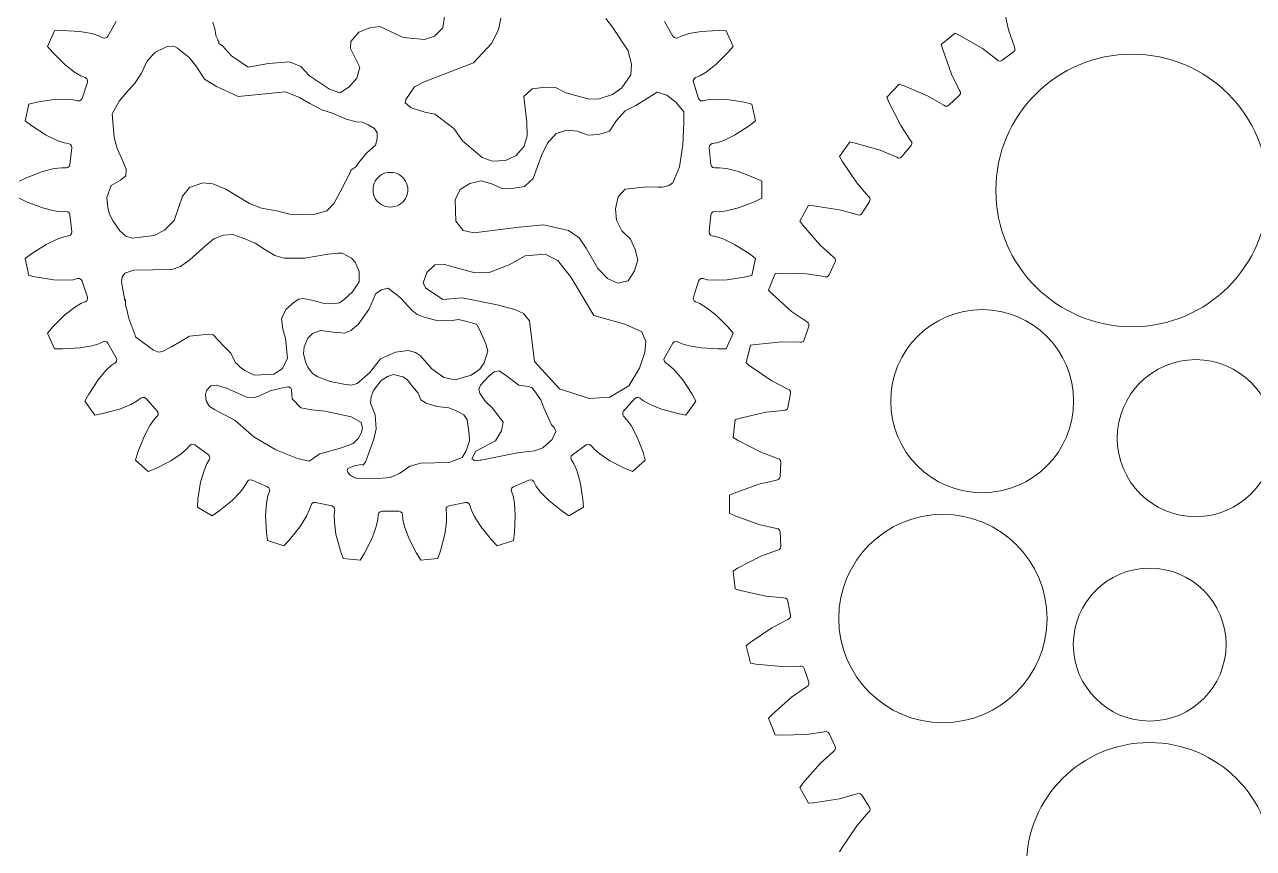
# Model space of a CAD drawing. Header units: millimetres. Extents: x -584 to 91, y -356 to 139.
# Drawn here: x -166.2 to -60.4, y -8.6 to 62.3 of the extents above; entities that cross this region are included whole.
import ezdxf

# ---------------------------------------------------------------- set-up
doc = ezdxf.new("R2010")
doc.units = ezdxf.units.MM
doc.layers.get('0').update_dxf_attribs({"linetype": 'CONTINUOUS'})

msp = doc.modelspace()

# ---------------------------------------------------------------- linework, layer by layer
at = {"color": 1, "lineweight": 0}
for p, q in [((-130.19, 62.01), (-129.89, 63.93)), ((-149.79, 61.82), (-149.98, 62.51)), ((-125.18, 62.85), (-125.37, 61.85)), ((-115.55, 62.07), (-116.14, 62.8)), ((-149.74, 61.36), (-149.79, 61.82)), ((-138.09, 60.83), (-137.4, 61.64)), ((-137.4, 61.64), (-136.46, 62)), ((-136.46, 62), (-135.59, 62.13)), ((-135.59, 62.13), (-133.58, 61.19)), ((-130.89, 61.28), (-130.19, 62.01)), ((-125.37, 61.85), (-125.99, 60.67)), ((-114.22, 60.04), (-115.55, 62.07)), ((-153.92, 60.4), (-154.92, 59.9)), ((-153.35, 60.43), (-153.92, 60.4)), ((-153.04, 60.26), (-153.35, 60.43)), ((-149.56, 61), (-149.74, 61.36)), ((-149.55, 60.91), (-149.56, 61)), ((-149.46, 60.81), (-149.55, 60.91)), ((-149.48, 60.67), (-149.46, 60.81)), ((-149.16, 60.45), (-149.48, 60.67)), ((-149.16, 60.45), (-148.37, 59.59)), ((-138.13, 60.22), (-138.09, 60.83)), ((-133.58, 61.19), (-131.75, 61)), ((-131.75, 61), (-130.89, 61.28)), ((-125.99, 60.67), (-127.54, 58.99)), ((-154.92, 59.9), (-155.65, 59.18)), ((-152.03, 59.45), (-153.04, 60.26)), ((-151.37, 58.62), (-152.03, 59.45)), ((-148.37, 59.59), (-146.93, 58.62)), ((-137.33, 58.61), (-138.13, 60.22)), ((-113.92, 58.85), (-114.22, 60.04)), ((-155.65, 59.18), (-156.14, 58.12)), ((-150.69, 57.58), (-151.37, 58.62)), ((-146.93, 58.62), (-145.2, 58.95)), ((-145.2, 58.95), (-143.39, 59.07)), ((-143.39, 59.07), (-142.42, 58.67)), ((-142.42, 58.67), (-141.65, 57.89)), ((-137.58, 57.69), (-137.33, 58.61)), ((-127.54, 58.99), (-131.77, 57.37)), ((-113.98, 57.95), (-113.92, 58.85)), ((-156.68, 57.28), (-157.43, 56.44)), ((-156.14, 58.12), (-156.68, 57.28)), ((-149.66, 56.96), (-150.69, 57.58)), ((-141.65, 57.89), (-139.93, 56.72)), ((-138.27, 56.9), (-137.58, 57.69)), ((-131.77, 57.37), (-132.62, 56.94)), ((-114.77, 56.85), (-113.98, 57.95)), ((-157.43, 56.44), (-158.06, 55.69)), ((-147.81, 56.11), (-149.66, 56.96)), ((-143.74, 56.49), (-147.81, 56.11)), ((-142.52, 56.02), (-143.74, 56.49)), ((-139.93, 56.72), (-139.04, 56.4)), ((-139.04, 56.4), (-138.27, 56.9)), ((-132.62, 56.94), (-133.37, 55.85)), ((-123.2, 56.11), (-122.49, 56.75)), ((-122.93, 53.89), (-123.2, 56.11)), ((-122.49, 56.75), (-121.34, 56.89)), ((-121.34, 56.89), (-120.47, 56.87)), ((-120.47, 56.87), (-119.59, 56.4)), ((-119.59, 56.4), (-117.56, 55.86)), ((-116.7, 55.91), (-115.55, 56.28)), ((-115.55, 56.28), (-114.77, 56.85)), ((-111.71, 56.46), (-113.55, 55.32)), ((-110.87, 56.2), (-111.71, 56.46)), ((-110.1, 55.61), (-110.87, 56.2)), ((-158.06, 55.69), (-158.66, 54.6)), ((-141.64, 55.49), (-142.52, 56.02)), ((-140.59, 54.96), (-141.64, 55.49)), ((-133.37, 55.85), (-133.43, 55.55)), ((-133.43, 55.55), (-132.91, 55.13)), ((-132.91, 55.13), (-131.74, 54.76)), ((-117.56, 55.86), (-116.7, 55.91)), ((-113.55, 55.32), (-114.46, 54.86)), ((-109.41, 54.78), (-110.1, 55.61)), ((-158.66, 54.6), (-158.49, 52.58)), ((-139.68, 54.65), (-140.59, 54.96)), ((-138.51, 54.14), (-139.68, 54.65)), ((-137.61, 53.92), (-138.51, 54.14)), ((-131.74, 54.76), (-130.87, 54.59)), ((-130.87, 54.59), (-129.24, 53.35)), ((-115.22, 54.02), (-115.82, 53.12)), ((-114.46, 54.86), (-115.22, 54.02)), ((-109.41, 53.83), (-109.41, 54.78)), ((-137.1, 53.9), (-137.61, 53.92)), ((-136.62, 53.66), (-137.1, 53.9)), ((-136.06, 53.34), (-136.62, 53.66)), ((-135.83, 52.96), (-136.06, 53.34)), ((-135.82, 52.44), (-135.83, 52.96)), ((-129.24, 53.35), (-128.49, 52.29)), ((-122.9, 52.71), (-122.93, 53.89)), ((-119.49, 53.21), (-120.4, 52.91)), ((-118.57, 53.11), (-119.49, 53.21)), ((-117.65, 52.77), (-118.57, 53.11)), ((-115.82, 53.12), (-116.73, 52.83)), ((-109.49, 51.94), (-109.41, 53.83)), ((-158.49, 52.58), (-158.24, 51.63)), ((-136.72, 51.26), (-135.98, 51.91)), ((-135.98, 51.91), (-135.82, 52.44)), ((-128.49, 52.29), (-126.8, 50.85)), ((-123.17, 51.81), (-122.9, 52.71)), ((-121.15, 52.08), (-121.67, 51.03)), ((-120.4, 52.91), (-121.15, 52.08)), ((-116.73, 52.83), (-117.65, 52.77)), ((-109.79, 50.04), (-109.49, 51.94)), ((-158.24, 51.63), (-157.82, 50.74)), ((-137.33, 50.54), (-136.72, 51.26)), ((-126.8, 50.85), (-125.93, 50.53)), ((-124.78, 50.6), (-123.86, 51.03)), ((-123.86, 51.03), (-123.17, 51.81)), ((-121.67, 51.03), (-122.39, 49.03)), ((-157.82, 50.74), (-157.45, 49.84)), ((-157.45, 49.84), (-157.49, 49.28)), ((-138.11, 49.77), (-137.66, 50.05)), ((-138.11, 49.68), (-138.11, 49.77)), ((-137.66, 50.05), (-137.33, 50.54)), ((-125.93, 50.53), (-124.78, 50.6)), ((-110.36, 48.67), (-109.79, 50.04)), ((-157.93, 48.91), (-158.74, 48.44)), ((-157.49, 49.28), (-157.93, 48.91)), ((-139.02, 47.88), (-138.11, 49.68)), ((-135.99, 48.82), (-136.08, 48.65)), ((-135.88, 48.99), (-135.99, 48.82)), ((-135.75, 49.14), (-135.88, 48.99)), ((-135.6, 49.26), (-135.75, 49.14)), ((-135.44, 49.37), (-135.6, 49.26)), ((-135.26, 49.46), (-135.44, 49.37)), ((-135.08, 49.52), (-135.26, 49.46)), ((-134.89, 49.56), (-135.08, 49.52)), ((-134.69, 49.57), (-134.89, 49.56)), ((-134.49, 49.56), (-134.69, 49.57)), ((-134.3, 49.52), (-134.49, 49.56)), ((-134.12, 49.46), (-134.3, 49.52)), ((-133.94, 49.37), (-134.12, 49.46)), ((-133.78, 49.26), (-133.94, 49.37)), ((-133.63, 49.14), (-133.78, 49.26)), ((-133.5, 48.99), (-133.63, 49.14)), ((-133.39, 48.82), (-133.5, 48.99)), ((-133.3, 48.65), (-133.39, 48.82)), ((-126.87, 48.83), (-127.85, 48.61)), ((-125.95, 48.57), (-126.87, 48.83)), ((-122.39, 49.03), (-123.14, 48.36)), ((-158.74, 48.44), (-159.11, 47.4)), ((-152.59, 47.51), (-152.01, 48.26)), ((-152.01, 48.26), (-150.85, 48.66)), ((-150.85, 48.66), (-150, 48.58)), ((-150, 48.58), (-148.88, 48.12)), ((-148.88, 48.12), (-146.83, 46.9)), ((-139.53, 46.92), (-139.02, 47.88)), ((-136.18, 48.27), (-136.19, 48.07)), ((-136.19, 48.07), (-136.18, 47.88)), ((-136.14, 48.46), (-136.18, 48.27)), ((-136.18, 47.88), (-136.14, 47.69)), ((-136.08, 48.65), (-136.14, 48.46)), ((-136.14, 47.69), (-136.08, 47.5)), ((-133.24, 48.46), (-133.3, 48.65)), ((-133.3, 47.5), (-133.24, 47.69)), ((-133.2, 48.27), (-133.24, 48.46)), ((-133.24, 47.69), (-133.2, 47.88)), ((-133.19, 48.07), (-133.2, 48.27)), ((-133.2, 47.88), (-133.19, 48.07)), ((-128.67, 48.09), (-129.1, 47.21)), ((-127.85, 48.61), (-128.67, 48.09)), ((-125.03, 48.16), (-125.95, 48.57)), ((-124.04, 48.22), (-125.03, 48.16)), ((-123.14, 48.36), (-124.04, 48.22)), ((-115.08, 47.46), (-114.48, 48.11)), ((-114.48, 48.11), (-112.59, 48.31)), ((-112.59, 48.31), (-111.61, 48.29)), ((-111.61, 48.29), (-111.56, 48.3)), ((-111.56, 48.3), (-111.49, 48.3)), ((-111.49, 48.3), (-111.45, 48.29)), ((-111.45, 48.29), (-111.27, 48.29)), ((-111.27, 48.29), (-111.12, 48.31)), ((-111.12, 48.31), (-110.8, 48.42)), ((-110.8, 48.42), (-110.71, 48.44)), ((-110.71, 48.44), (-110.63, 48.5)), ((-110.63, 48.5), (-110.49, 48.58)), ((-110.49, 48.58), (-110.41, 48.65)), ((-110.41, 48.65), (-110.36, 48.67)), ((-159.11, 47.4), (-159.04, 46.51)), ((-153.32, 45.43), (-152.59, 47.51)), ((-146.83, 46.9), (-145.8, 46.48)), ((-140.17, 46.25), (-139.53, 46.92)), ((-136.08, 47.5), (-135.99, 47.32)), ((-135.99, 47.32), (-135.88, 47.16)), ((-135.88, 47.16), (-135.75, 47.01)), ((-135.75, 47.01), (-135.6, 46.88)), ((-135.6, 46.88), (-135.44, 46.78)), ((-135.44, 46.78), (-135.26, 46.69)), ((-135.26, 46.69), (-135.08, 46.63)), ((-135.08, 46.63), (-134.89, 46.59)), ((-134.89, 46.59), (-134.69, 46.57)), ((-134.69, 46.57), (-134.49, 46.59)), ((-134.49, 46.59), (-134.3, 46.63)), ((-134.3, 46.63), (-134.12, 46.69)), ((-134.12, 46.69), (-133.94, 46.78)), ((-133.94, 46.78), (-133.78, 46.88)), ((-133.78, 46.88), (-133.63, 47.01)), ((-133.63, 47.01), (-133.5, 47.16)), ((-133.5, 47.16), (-133.39, 47.32)), ((-133.39, 47.32), (-133.3, 47.5)), ((-129.1, 47.21), (-129.05, 45.36)), ((-115.3, 46.44), (-115.08, 47.46)), ((-159.04, 46.51), (-158.9, 45.96)), ((-158.9, 45.96), (-158.56, 45.38)), ((-145.8, 46.48), (-144.49, 46.25)), ((-144.49, 46.25), (-143.34, 45.97)), ((-143.34, 45.97), (-142.17, 45.9)), ((-142.17, 45.9), (-141.29, 45.94)), ((-141.29, 45.94), (-140.17, 46.25)), ((-115.22, 45.44), (-115.3, 46.44)), ((-158.56, 45.38), (-157.99, 44.53)), ((-157.99, 44.53), (-157.49, 44.09)), ((-155.03, 44.13), (-154.14, 44.59)), ((-154.14, 44.59), (-153.32, 45.43)), ((-129.05, 45.36), (-128.42, 44.55)), ((-128.42, 44.55), (-127.51, 44.37)), ((-127.51, 44.37), (-123.59, 44.84)), ((-123.59, 44.84), (-121.48, 45.05)), ((-121.48, 45.05), (-119.36, 44.57)), ((-119.36, 44.57), (-118.44, 43.93)), ((-114.76, 44.54), (-115.22, 45.44)), ((-114, 43.82), (-114.76, 44.54)), ((-157.49, 44.09), (-156.93, 43.91)), ((-156.93, 43.91), (-155.03, 44.13)), ((-150.55, 43.3), (-149.89, 43.86)), ((-149.89, 43.86), (-149.09, 44.16)), ((-149.09, 44.16), (-148.26, 44.23)), ((-148.26, 44.23), (-147.22, 43.86)), ((-147.22, 43.86), (-146.34, 43.48)), ((-146.34, 43.48), (-145.51, 42.94)), ((-118.44, 43.93), (-117.83, 43.05)), ((-113.62, 42.93), (-114, 43.82)), ((-151.98, 42.04), (-150.55, 43.3)), ((-145.51, 42.94), (-144.66, 42.4)), ((-144.66, 42.4), (-143.83, 42.19)), ((-142.06, 42.18), (-140.05, 42.54)), ((-140.05, 42.54), (-139.26, 42.61)), ((-139.26, 42.61), (-138.85, 42.6)), ((-138.85, 42.6), (-138.43, 42.39)), ((-138.43, 42.39), (-138.05, 42.19)), ((-124.45, 41.61), (-123.09, 42.38)), ((-123.09, 42.38), (-121.36, 42.54)), ((-121.36, 42.54), (-120.26, 41.98)), ((-117.83, 43.05), (-116.83, 41.28)), ((-113.38, 42.03), (-113.62, 42.93)), ((-153.52, 41.2), (-152.76, 41.46)), ((-152.76, 41.46), (-151.98, 42.04)), ((-143.83, 42.19), (-142.06, 42.18)), ((-138.05, 42.19), (-137.72, 41.85)), ((-137.72, 41.85), (-137.38, 41.04)), ((-131.54, 40.94), (-130.86, 41.62)), ((-130.86, 41.62), (-130.03, 41.65)), ((-130.03, 41.65), (-127.43, 40.93)), ((-126.18, 40.96), (-124.45, 41.61)), ((-120.26, 41.98), (-119.12, 40.53)), ((-113.68, 41.09), (-113.38, 42.03)), ((-157.85, 40.15), (-157.79, 40.54)), ((-157.79, 40.54), (-157.57, 40.9)), ((-157.57, 40.9), (-156.78, 41.16)), ((-156.78, 41.16), (-153.52, 41.2)), ((-137.38, 41.04), (-137.39, 40.15)), ((-131.87, 40.05), (-131.54, 40.94)), ((-127.43, 40.93), (-126.18, 40.96)), ((-119.12, 40.53), (-117.18, 37.24)), ((-116.83, 41.28), (-116, 40.42)), ((-116, 40.42), (-115.09, 40.02)), ((-115.09, 40.02), (-114.2, 40.23)), ((-114.2, 40.23), (-113.68, 41.09)), ((-157.56, 38.53), (-157.85, 40.15)), ((-137.95, 39.28), (-138.68, 38.62)), ((-137.39, 40.15), (-137.95, 39.28)), ((-135.96, 39.15), (-135.45, 39.46)), ((-135.45, 39.46), (-134.89, 39.59)), ((-134.89, 39.59), (-133.81, 38.76)), ((-131.66, 39.62), (-131.87, 40.05)), ((-130.19, 38.61), (-131.66, 39.62)), ((-157.51, 38.62), (-157.56, 38.53)), ((-157.52, 38.12), (-157.51, 38.62)), ((-157.39, 37.75), (-157.52, 38.12)), ((-142.97, 38.4), (-143.69, 37.77)), ((-142.58, 38.64), (-142.97, 38.4)), ((-142.15, 38.72), (-142.58, 38.64)), ((-141.33, 38.55), (-142.15, 38.72)), ((-140.51, 38.31), (-141.33, 38.55)), ((-139.63, 38.26), (-140.51, 38.31)), ((-139.07, 38.35), (-139.63, 38.26)), ((-138.68, 38.62), (-139.07, 38.35)), ((-136.54, 37.75), (-135.96, 39.15)), ((-133.81, 38.76), (-132.81, 37.69)), ((-128.52, 38.76), (-130.19, 38.61)), ((-125.5, 38.17), (-128.52, 38.76)), ((-123.97, 37.75), (-125.5, 38.17)), ((-157.22, 36.98), (-157.39, 37.75)), ((-143.69, 37.77), (-144.08, 36.95)), ((-137.46, 36.48), (-136.54, 37.75)), ((-132.81, 37.69), (-132.39, 37.34)), ((-132.39, 37.34), (-131.77, 37.11)), ((-131.77, 37.11), (-130.61, 36.78)), ((-123.24, 37.43), (-123.97, 37.75)), ((-122.7, 36.79), (-123.24, 37.43)), ((-117.18, 37.24), (-114.5, 36.5)), ((-156.62, 35.37), (-157.22, 36.98)), ((-144.08, 36.95), (-143.97, 36.06)), ((-143.97, 36.06), (-143.74, 35.27)), ((-138.1, 35.97), (-137.46, 36.48)), ((-130.61, 36.78), (-129.37, 36.82)), ((-129.37, 36.82), (-128.82, 36.89)), ((-128.82, 36.89), (-128.12, 36.74)), ((-128.12, 36.74), (-127.27, 36.5)), ((-127.27, 36.5), (-127.06, 36.1)), ((-127.06, 36.1), (-126.46, 34.82)), ((-122.28, 33.3), (-122.7, 36.79)), ((-114.5, 36.5), (-113.04, 35.85)), ((-155.09, 34.25), (-156.62, 35.37)), ((-152.01, 35.48), (-153.55, 34.54)), ((-150.32, 35.65), (-152.01, 35.48)), ((-149.95, 35.58), (-150.32, 35.65)), ((-149.04, 34.61), (-149.95, 35.58)), ((-143.74, 35.27), (-143.56, 33.58)), ((-142.13, 34.56), (-141.81, 35.29)), ((-141.81, 35.29), (-141.39, 35.69)), ((-141.39, 35.69), (-140.71, 35.97)), ((-140.71, 35.97), (-139.59, 35.81)), ((-139.59, 35.81), (-138.61, 35.74)), ((-138.61, 35.74), (-138.1, 35.97)), ((-113.04, 35.85), (-112.68, 35.01)), ((-112.68, 35.01), (-112.79, 34.06)), ((-154.68, 34.09), (-155.09, 34.25)), ((-154.31, 34.14), (-154.68, 34.09)), ((-153.55, 34.54), (-154.31, 34.14)), ((-148.44, 34.01), (-149.04, 34.61)), ((-148.05, 33.24), (-148.44, 34.01)), ((-142.18, 33.97), (-142.13, 34.56)), ((-142.01, 33.27), (-142.18, 33.97)), ((-134.25, 34.08), (-135.54, 33.51)), ((-133.15, 34.24), (-134.25, 34.08)), ((-132.53, 34.06), (-133.15, 34.24)), ((-132.11, 33.78), (-132.53, 34.06)), ((-126.3, 34.17), (-126.62, 33.17)), ((-126.46, 34.82), (-126.3, 34.17)), ((-112.79, 34.06), (-113.23, 32.72)), ((-147.66, 32.83), (-148.05, 33.24)), ((-147.24, 32.52), (-147.66, 32.83)), ((-143.56, 33.58), (-144, 32.69)), ((-142.01, 33.27), (-141.79, 32.81)), ((-135.54, 33.51), (-136.49, 32.3)), ((-131.11, 32.66), (-132.11, 33.78)), ((-126.62, 33.17), (-126.99, 32.64)), ((-120.14, 30.93), (-122.28, 33.3)), ((-146.42, 32.12), (-147.24, 32.52)), ((-144.74, 32.2), (-146.42, 32.12)), ((-144, 32.69), (-144.74, 32.2)), ((-141.39, 32.25), (-141.79, 32.81)), ((-140.94, 31.98), (-141.39, 32.25)), ((-139.88, 31.57), (-140.94, 31.98)), ((-136.49, 32.3), (-137.55, 31.4)), ((-135.49, 31.66), (-134.94, 32)), ((-134.94, 32), (-134.43, 32.17)), ((-134.43, 32.17), (-133.62, 31.98)), ((-133.62, 31.98), (-133.21, 31.71)), ((-130.1, 31.9), (-131.11, 32.66)), ((-129.1, 31.72), (-130.1, 31.9)), ((-127.73, 32.11), (-129.1, 31.72)), ((-126.99, 32.64), (-127.73, 32.11)), ((-126.23, 32), (-126.94, 31.26)), ((-125.74, 32.39), (-126.23, 32)), ((-125.32, 32.48), (-125.74, 32.39)), ((-124.77, 32.11), (-125.32, 32.48)), ((-123.63, 31.26), (-124.77, 32.11)), ((-113.23, 32.72), (-114.15, 31.18)), ((-150.53, 30.79), (-150.62, 30.45)), ((-150.17, 31.19), (-150.53, 30.79)), ((-149.71, 31.24), (-150.17, 31.19)), ((-148.8, 30.98), (-149.71, 31.24)), ((-147, 30.19), (-148.8, 30.98)), ((-145.05, 30.75), (-146.03, 30.29)), ((-143.99, 31.02), (-145.05, 30.75)), ((-143.5, 31.11), (-143.99, 31.02)), ((-143.46, 31.11), (-143.5, 31.11)), ((-143.41, 31.08), (-143.46, 31.11)), ((-143.41, 31.08), (-143.37, 31.05)), ((-143.37, 31.05), (-143.31, 31.01)), ((-143.31, 31.01), (-143.28, 30.98)), ((-143.28, 30.98), (-143.24, 30.93)), ((-143.24, 30.93), (-143.21, 30.89)), ((-143.14, 30.07), (-143.21, 30.89)), ((-138.69, 31.34), (-139.88, 31.57)), ((-138.03, 31.25), (-138.69, 31.34)), ((-137.55, 31.4), (-138.03, 31.25)), ((-136.36, 30.28), (-136.14, 30.8)), ((-136.14, 30.8), (-135.49, 31.66)), ((-133.21, 31.71), (-132.89, 31.27)), ((-132.89, 31.27), (-132.29, 30.55)), ((-126.94, 31.26), (-127.07, 30.89)), ((-127.07, 30.89), (-126.99, 30.55)), ((-122.82, 31.13), (-123.63, 31.26)), ((-122.51, 31.04), (-122.82, 31.13)), ((-122.27, 30.77), (-122.51, 31.04)), ((-121.73, 29.98), (-122.27, 30.77)), ((-117.56, 30.1), (-120.14, 30.93)), ((-114.15, 31.18), (-115.79, 30.21)), ((-150.62, 30.45), (-150.55, 29.89)), ((-150.55, 29.89), (-150.28, 29.41)), ((-146.51, 30.15), (-147, 30.19)), ((-146.03, 30.29), (-146.51, 30.15)), ((-142.41, 29.3), (-143.14, 30.07)), ((-136.4, 29.71), (-136.36, 30.28)), ((-136.01, 28.69), (-136.4, 29.71)), ((-132.29, 30.55), (-132.06, 29.99)), ((-132.06, 29.99), (-131.62, 29.71)), ((-131.62, 29.71), (-130.69, 29.4)), ((-126.99, 30.55), (-126.53, 29.86)), ((-126.53, 29.86), (-125.91, 29.28)), ((-121.47, 29.29), (-121.73, 29.98)), ((-115.79, 30.21), (-117.56, 30.1)), ((-150.28, 29.41), (-149.84, 29.15)), ((-149.84, 29.15), (-148.06, 28.2)), ((-141.45, 29.12), (-142.41, 29.3)), ((-140.3, 29.02), (-141.45, 29.12)), ((-138.08, 28.53), (-140.3, 29.02)), ((-135.93, 27.5), (-136.01, 28.69)), ((-130.69, 29.4), (-129.65, 29.3)), ((-129.65, 29.3), (-128.82, 28.96)), ((-128.82, 28.96), (-128.38, 28.69)), ((-128.38, 28.69), (-128.08, 28.26)), ((-125.91, 29.28), (-124.99, 28.07)), ((-120.82, 27.83), (-121.47, 29.29)), ((-148.06, 28.2), (-146.46, 26.79)), ((-137.22, 28.05), (-138.08, 28.53)), ((-137.1, 27.51), (-137.22, 28.05)), ((-128.08, 28.26), (-127.91, 27.05)), ((-124.99, 28.07), (-125.13, 27.32)), ((-120.58, 27.61), (-120.82, 27.83)), ((-120.43, 27.27), (-120.58, 27.61)), ((-146.46, 26.79), (-144.56, 25.69)), ((-137.89, 26.24), (-137.46, 26.65)), ((-137.46, 26.65), (-137.21, 27.13)), ((-137.21, 27.13), (-137.1, 27.51)), ((-136.85, 24.61), (-136.11, 26.59)), ((-136.11, 26.59), (-135.93, 27.5)), ((-127.89, 26.47), (-128.08, 25.87)), ((-127.91, 27.05), (-127.89, 26.47)), ((-125.13, 27.32), (-125.64, 26.45)), ((-121.56, 25.87), (-120.75, 26.56)), ((-120.75, 26.56), (-120.43, 27.27)), ((-144.56, 25.69), (-142.69, 24.94)), ((-140.76, 25.34), (-138.91, 25.86)), ((-138.91, 25.86), (-137.89, 26.24)), ((-128.2, 25.53), (-128.52, 25.02)), ((-128.08, 25.87), (-128.2, 25.53)), ((-127.34, 25.56), (-127.67, 24.91)), ((-125.64, 26.45), (-127.34, 25.56)), ((-126.91, 24.79), (-123.75, 25.43)), ((-123.75, 25.43), (-122.27, 25.59)), ((-122.27, 25.59), (-121.56, 25.87)), ((-142.69, 24.94), (-141.7, 24.7)), ((-141.7, 24.7), (-140.76, 25.34)), ((-137.81, 24.32), (-137.21, 24.41)), ((-137.21, 24.41), (-137.07, 24.37)), ((-137.07, 24.37), (-136.85, 24.61)), ((-132.07, 24.53), (-133.02, 24.27)), ((-129.63, 24.6), (-132.07, 24.53)), ((-128.52, 25.02), (-129.63, 24.6)), ((-127.67, 24.91), (-127.41, 24.75)), ((-127.41, 24.75), (-126.95, 24.8)), ((-126.95, 24.8), (-126.91, 24.79)), ((-138.42, 23.9), (-138.4, 23.98)), ((-138.4, 23.82), (-138.42, 23.9)), ((-138.4, 23.98), (-138.37, 24.09)), ((-138.37, 23.75), (-138.4, 23.82)), ((-138.37, 24.09), (-137.81, 24.32)), ((-138.31, 23.67), (-138.37, 23.75)), ((-138.19, 23.54), (-138.31, 23.67)), ((-137.92, 23.35), (-138.19, 23.54)), ((-137.85, 23.33), (-137.92, 23.35)), ((-137.82, 23.32), (-137.85, 23.33)), ((-137.78, 23.28), (-137.82, 23.32)), ((-134.72, 23.31), (-135.74, 23.22)), ((-133.92, 23.65), (-134.72, 23.31)), ((-133.02, 24.27), (-133.92, 23.65)), ((-137.63, 23.24), (-137.78, 23.28)), ((-135.74, 23.22), (-137.63, 23.24))]:
    msp.add_line(p, q, dxfattribs=at)
at = {"color": 5, "lineweight": 0}
for p, q in [((-81.95, 64.04), (-81.46, 61.84)), ((-158.3, 62.54), (-159.02, 61.29)), ((-110.36, 61.29), (-111.08, 62.54)), ((-163.62, 61.76), (-164.22, 60.41)), ((-162.92, 61.78), (-163.62, 61.76)), ((-161.45, 61.7), (-162.92, 61.78)), ((-160.41, 61.51), (-161.45, 61.7)), ((-159.81, 61.33), (-160.41, 61.51)), ((-108.97, 61.51), (-109.57, 61.33)), ((-107.93, 61.7), (-108.97, 61.51)), ((-106.46, 61.78), (-107.93, 61.7)), ((-105.76, 61.76), (-106.46, 61.78)), ((-105.16, 60.41), (-105.76, 61.76)), ((-86.04, 61.56), (-87.24, 60.57)), ((-85.64, 61.35), (-86.04, 61.56)), ((-81.46, 61.84), (-80.95, 60.37)), ((-164.22, 60.41), (-163.76, 59.88)), ((-159.45, 61.16), (-159.81, 61.33)), ((-159.29, 61.12), (-159.45, 61.16)), ((-159.13, 61.17), (-159.29, 61.12)), ((-159.02, 61.29), (-159.13, 61.17)), ((-110.25, 61.17), (-110.36, 61.29)), ((-110.09, 61.12), (-110.25, 61.17)), ((-109.93, 61.16), (-110.09, 61.12)), ((-109.57, 61.33), (-109.93, 61.16)), ((-105.62, 59.88), (-105.16, 60.41)), ((-87.24, 60.57), (-87.12, 60.13)), ((-83.7, 60.22), (-85.64, 61.35)), ((-80.95, 60.37), (-80.9, 60.22)), ((-163.76, 59.88), (-162.72, 58.84)), ((-106.66, 58.84), (-105.62, 59.88)), ((-87.12, 60.13), (-86.36, 58.01)), ((-82.46, 59.28), (-83.7, 60.22)), ((-82.34, 59.18), (-82.46, 59.28)), ((-81.03, 59.94), (-82.02, 59.21)), ((-80.92, 60.06), (-81.03, 59.94)), ((-80.9, 60.22), (-80.92, 60.06)), ((-162.72, 58.84), (-161.89, 58.2)), ((-107.49, 58.2), (-106.66, 58.84)), ((-82.18, 59.15), (-82.34, 59.18)), ((-82.02, 59.21), (-82.18, 59.15)), ((-161.89, 58.2), (-161.35, 57.87)), ((-161.35, 57.87), (-160.98, 57.72)), ((-160.79, 57.32), (-161.24, 55.94)), ((-160.98, 57.72), (-160.84, 57.62)), ((-160.84, 57.62), (-160.78, 57.48)), ((-160.78, 57.48), (-160.79, 57.32)), ((-108.6, 57.48), (-108.54, 57.62)), ((-108.59, 57.32), (-108.6, 57.48)), ((-108.14, 55.94), (-108.59, 57.32)), ((-108.54, 57.62), (-108.4, 57.72)), ((-108.4, 57.72), (-108.03, 57.87)), ((-108.03, 57.87), (-107.49, 58.2)), ((-90.87, 57.16), (-91.93, 56.03)), ((-90.44, 57.01), (-90.87, 57.16)), ((-86.36, 58.01), (-85.67, 56.62)), ((-88.37, 56.12), (-90.44, 57.01)), ((-87.03, 55.34), (-88.37, 56.12)), ((-85.69, 56.18), (-86.59, 55.34)), ((-85.6, 56.32), (-85.69, 56.18)), ((-85.67, 56.62), (-85.6, 56.48)), ((-85.6, 56.48), (-85.6, 56.32)), ((-165.83, 55.45), (-166.14, 54.01)), ((-165.15, 55.61), (-165.83, 55.45)), ((-163.69, 55.84), (-165.15, 55.61)), ((-162.64, 55.87), (-163.69, 55.84)), ((-162.01, 55.82), (-162.64, 55.87)), ((-161.63, 55.72), (-162.01, 55.82)), ((-161.46, 55.72), (-161.63, 55.72)), ((-161.32, 55.8), (-161.46, 55.72)), ((-161.24, 55.94), (-161.32, 55.8)), ((-108.06, 55.8), (-108.14, 55.94)), ((-107.92, 55.72), (-108.06, 55.8)), ((-107.76, 55.72), (-107.92, 55.72)), ((-107.37, 55.82), (-107.76, 55.72)), ((-106.74, 55.87), (-107.37, 55.82)), ((-105.69, 55.84), (-106.74, 55.87)), ((-104.23, 55.61), (-105.69, 55.84)), ((-103.55, 55.45), (-104.23, 55.61)), ((-103.24, 54.01), (-103.55, 55.45)), ((-91.93, 56.03), (-91.76, 55.61)), ((-91.76, 55.61), (-90.74, 53.6)), ((-86.89, 55.26), (-87.03, 55.34)), ((-86.73, 55.26), (-86.89, 55.26)), ((-86.59, 55.34), (-86.73, 55.26)), ((-166.14, 54.01), (-165.58, 53.58)), ((-103.8, 53.58), (-103.24, 54.01)), ((-165.58, 53.58), (-164.34, 52.78)), ((-105.04, 52.78), (-103.8, 53.58)), ((-90.74, 53.6), (-89.88, 52.31)), ((-164.34, 52.78), (-163.4, 52.32)), ((-163.4, 52.32), (-162.8, 52.12)), ((-162.8, 52.12), (-162.41, 52.04)), ((-162.41, 52.04), (-162.26, 51.98)), ((-162.26, 51.98), (-162.16, 51.85)), ((-107.22, 51.85), (-107.12, 51.98)), ((-107.12, 51.98), (-106.97, 52.04)), ((-106.97, 52.04), (-106.58, 52.12)), ((-106.58, 52.12), (-105.98, 52.32)), ((-105.98, 52.32), (-105.04, 52.78)), ((-95.11, 52.19), (-96.02, 50.93)), ((-94.66, 52.09), (-95.11, 52.19)), ((-92.5, 51.47), (-94.66, 52.09)), ((-89.85, 51.87), (-90.63, 50.92)), ((-89.88, 52.31), (-89.79, 52.18)), ((-89.78, 52.01), (-89.85, 51.87)), ((-89.79, 52.18), (-89.78, 52.01)), ((-162.14, 51.69), (-162.29, 50.25)), ((-162.16, 51.85), (-162.14, 51.69)), ((-107.24, 51.69), (-107.22, 51.85)), ((-107.09, 50.25), (-107.24, 51.69)), ((-96.02, 50.93), (-95.79, 50.54)), ((-91.07, 50.87), (-92.5, 51.47)), ((-90.92, 50.8), (-91.07, 50.87)), ((-90.76, 50.82), (-90.92, 50.8)), ((-90.63, 50.92), (-90.76, 50.82)), ((-163.65, 49.89), (-164.67, 49.64)), ((-163.03, 49.97), (-163.65, 49.89)), ((-162.63, 49.96), (-163.03, 49.97)), ((-162.47, 49.99), (-162.63, 49.96)), ((-162.34, 50.1), (-162.47, 49.99)), ((-162.29, 50.25), (-162.34, 50.1)), ((-107.04, 50.1), (-107.09, 50.25)), ((-106.91, 49.99), (-107.04, 50.1)), ((-106.75, 49.96), (-106.91, 49.99)), ((-106.35, 49.97), (-106.75, 49.96)), ((-105.73, 49.89), (-106.35, 49.97)), ((-104.71, 49.64), (-105.73, 49.89)), ((-95.79, 50.54), (-94.53, 48.68)), ((-166.05, 49.11), (-166.68, 48.81)), ((-164.67, 49.64), (-166.05, 49.11)), ((-103.33, 49.11), (-104.71, 49.64)), ((-102.7, 48.81), (-103.33, 49.11)), ((-102.7, 47.34), (-102.7, 48.81)), ((-94.53, 48.68), (-93.52, 47.5)), ((-166.68, 47.34), (-166.05, 47.04)), ((-166.05, 47.04), (-164.67, 46.51)), ((-104.71, 46.51), (-103.33, 47.04)), ((-103.33, 47.04), (-102.7, 47.34)), ((-98.69, 46.73), (-99.44, 45.37)), ((-98.24, 46.69), (-98.69, 46.73)), ((-96.01, 46.35), (-98.24, 46.69)), ((-93.43, 47.07), (-94.09, 46.03)), ((-93.52, 47.5), (-93.41, 47.38)), ((-93.38, 47.22), (-93.43, 47.07)), ((-93.41, 47.38), (-93.38, 47.22)), ((-164.67, 46.51), (-163.65, 46.26)), ((-163.65, 46.26), (-163.03, 46.18)), ((-163.03, 46.18), (-162.63, 46.19)), ((-162.63, 46.19), (-162.47, 46.16)), ((-162.47, 46.16), (-162.34, 46.05)), ((-162.34, 46.05), (-162.29, 45.9)), ((-162.29, 45.9), (-162.14, 44.46)), ((-107.24, 44.46), (-107.09, 45.9)), ((-107.09, 45.9), (-107.04, 46.05)), ((-107.04, 46.05), (-106.91, 46.16)), ((-106.91, 46.16), (-106.75, 46.19)), ((-106.75, 46.19), (-106.35, 46.18)), ((-106.35, 46.18), (-105.73, 46.26)), ((-105.73, 46.26), (-104.71, 46.51)), ((-94.52, 45.93), (-96.01, 46.35)), ((-94.37, 45.88), (-94.52, 45.93)), ((-94.21, 45.92), (-94.37, 45.88)), ((-94.09, 46.03), (-94.21, 45.92)), ((-162.14, 44.46), (-162.16, 44.3)), ((-107.22, 44.3), (-107.24, 44.46)), ((-99.44, 45.37), (-99.16, 45.01)), ((-99.16, 45.01), (-97.68, 43.31)), ((-163.4, 43.83), (-164.34, 43.37)), ((-162.8, 44.03), (-163.4, 43.83)), ((-162.41, 44.11), (-162.8, 44.03)), ((-162.26, 44.17), (-162.41, 44.11)), ((-162.16, 44.3), (-162.26, 44.17)), ((-107.12, 44.17), (-107.22, 44.3)), ((-106.97, 44.11), (-107.12, 44.17)), ((-106.58, 44.03), (-106.97, 44.11)), ((-105.98, 43.83), (-106.58, 44.03)), ((-105.04, 43.37), (-105.98, 43.83)), ((-165.58, 42.57), (-166.14, 42.14)), ((-164.34, 43.37), (-165.58, 42.57)), ((-103.8, 42.57), (-105.04, 43.37)), ((-103.24, 42.14), (-103.8, 42.57)), ((-97.68, 43.31), (-96.53, 42.28)), ((-166.14, 42.14), (-165.83, 40.7)), ((-103.55, 40.7), (-103.24, 42.14)), ((-96.38, 41.86), (-96.91, 40.74)), ((-96.53, 42.28), (-96.4, 42.17)), ((-96.4, 42.17), (-96.35, 42.02)), ((-96.35, 42.02), (-96.38, 41.86)), ((-165.83, 40.7), (-165.15, 40.54)), ((-165.15, 40.54), (-163.69, 40.31)), ((-163.69, 40.31), (-162.64, 40.28)), ((-162.64, 40.28), (-162.01, 40.33)), ((-162.01, 40.33), (-161.63, 40.43)), ((-161.63, 40.43), (-161.46, 40.43)), ((-161.46, 40.43), (-161.32, 40.35)), ((-161.32, 40.35), (-161.24, 40.21)), ((-108.14, 40.21), (-108.06, 40.35)), ((-108.06, 40.35), (-107.92, 40.43)), ((-107.92, 40.43), (-107.76, 40.43)), ((-107.76, 40.43), (-107.37, 40.33)), ((-107.37, 40.33), (-106.74, 40.28)), ((-106.74, 40.28), (-105.69, 40.31)), ((-105.69, 40.31), (-104.23, 40.54)), ((-104.23, 40.54), (-103.55, 40.7)), ((-101.56, 40.86), (-102.13, 39.42)), ((-101.1, 40.88), (-101.56, 40.86)), ((-98.85, 40.82), (-101.1, 40.88)), ((-97.32, 40.59), (-98.85, 40.82)), ((-97.16, 40.56), (-97.32, 40.59)), ((-97.01, 40.62), (-97.16, 40.56)), ((-96.91, 40.74), (-97.01, 40.62)), ((-161.24, 40.21), (-160.79, 38.83)), ((-108.59, 38.83), (-108.14, 40.21)), ((-102.13, 39.42), (-101.81, 39.1)), ((-161.35, 38.28), (-161.89, 37.95)), ((-160.98, 38.43), (-161.35, 38.28)), ((-160.84, 38.52), (-160.98, 38.43)), ((-160.78, 38.67), (-160.84, 38.52)), ((-160.79, 38.83), (-160.78, 38.67)), ((-108.6, 38.67), (-108.59, 38.83)), ((-108.54, 38.52), (-108.6, 38.67)), ((-108.4, 38.43), (-108.54, 38.52)), ((-108.03, 38.28), (-108.4, 38.43)), ((-107.49, 37.95), (-108.03, 38.28)), ((-101.81, 39.1), (-100.13, 37.6)), ((-162.72, 37.31), (-163.76, 36.27)), ((-161.89, 37.95), (-162.72, 37.31)), ((-106.66, 37.31), (-107.49, 37.95)), ((-105.62, 36.27), (-106.66, 37.31)), ((-100.13, 37.6), (-98.85, 36.72)), ((-163.76, 36.27), (-164.22, 35.74)), ((-105.16, 35.74), (-105.62, 36.27)), ((-98.66, 36.32), (-99.04, 35.15)), ((-98.85, 36.72), (-98.72, 36.63)), ((-98.72, 36.63), (-98.65, 36.48)), ((-98.65, 36.48), (-98.66, 36.32)), ((-164.22, 35.74), (-163.62, 34.39)), ((-159.81, 34.82), (-159.45, 34.99)), ((-159.45, 34.99), (-159.29, 35.03)), ((-159.29, 35.03), (-159.13, 34.98)), ((-159.13, 34.98), (-159.02, 34.86)), ((-110.36, 34.86), (-110.25, 34.98)), ((-110.25, 34.98), (-110.09, 35.03)), ((-110.09, 35.03), (-109.93, 34.99)), ((-109.93, 34.99), (-109.57, 34.82)), ((-105.76, 34.39), (-105.16, 35.74)), ((-100.98, 34.98), (-103.22, 34.76)), ((-99.43, 34.94), (-100.98, 34.98)), ((-99.27, 34.94), (-99.43, 34.94)), ((-99.12, 35.01), (-99.27, 34.94)), ((-99.04, 35.15), (-99.12, 35.01)), ((-163.62, 34.39), (-162.92, 34.37)), ((-162.92, 34.37), (-161.45, 34.45)), ((-161.45, 34.45), (-160.41, 34.64)), ((-160.41, 34.64), (-159.81, 34.82)), ((-159.02, 34.86), (-158.3, 33.61)), ((-111.08, 33.61), (-110.36, 34.86)), ((-109.57, 34.82), (-108.97, 34.64)), ((-108.97, 34.64), (-107.93, 34.45)), ((-107.93, 34.45), (-106.46, 34.37)), ((-106.46, 34.37), (-105.76, 34.39)), ((-103.67, 34.68), (-104.05, 33.18)), ((-103.22, 34.76), (-103.67, 34.68)), ((-158.73, 32.95), (-159.19, 32.52)), ((-158.4, 33.18), (-158.73, 32.95)), ((-158.29, 33.3), (-158.4, 33.18)), ((-158.3, 33.61), (-158.25, 33.45)), ((-158.25, 33.45), (-158.29, 33.3)), ((-111.13, 33.45), (-111.08, 33.61)), ((-111.09, 33.3), (-111.13, 33.45)), ((-110.98, 33.18), (-111.09, 33.3)), ((-110.65, 32.95), (-110.98, 33.18)), ((-110.19, 32.52), (-110.65, 32.95)), ((-104.05, 33.18), (-103.7, 32.9)), ((-103.7, 32.9), (-101.84, 31.63)), ((-159.19, 32.52), (-159.87, 31.71)), ((-109.51, 31.71), (-110.19, 32.52)), ((-159.87, 31.71), (-160.67, 30.48)), ((-108.71, 30.48), (-109.51, 31.71)), ((-101.84, 31.63), (-100.47, 30.91)), ((-100.47, 30.91), (-100.32, 30.84)), ((-100.32, 30.84), (-100.23, 30.7)), ((-100.23, 30.7), (-100.22, 30.54)), ((-160.67, 30.48), (-161.01, 29.87)), ((-161.01, 29.87), (-160.14, 28.67)), ((-157.06, 29.58), (-156.5, 29.89)), ((-156.5, 29.89), (-156.19, 30.13)), ((-156.19, 30.13), (-156.04, 30.2)), ((-156.04, 30.2), (-155.88, 30.19)), ((-155.88, 30.19), (-155.74, 30.09)), ((-155.74, 30.09), (-154.78, 29.02)), ((-114.6, 29.02), (-113.64, 30.09)), ((-113.64, 30.09), (-113.5, 30.19)), ((-113.5, 30.19), (-113.34, 30.2)), ((-113.34, 30.2), (-113.2, 30.13)), ((-113.2, 30.13), (-112.88, 29.89)), ((-112.88, 29.89), (-112.32, 29.58)), ((-109.24, 28.67), (-108.38, 29.87)), ((-108.38, 29.87), (-108.71, 30.48)), ((-100.22, 30.54), (-100.45, 29.33)), ((-160.14, 28.67), (-159.45, 28.8)), ((-159.45, 28.8), (-158.03, 29.19)), ((-158.03, 29.19), (-157.06, 29.58)), ((-154.78, 29.02), (-154.7, 28.88)), ((-154.7, 28.71), (-154.78, 28.57)), ((-154.7, 28.88), (-154.7, 28.71)), ((-114.68, 28.88), (-114.6, 29.02)), ((-114.68, 28.71), (-114.68, 28.88)), ((-114.6, 28.57), (-114.68, 28.71)), ((-112.32, 29.58), (-111.35, 29.19)), ((-111.35, 29.19), (-109.93, 28.8)), ((-109.93, 28.8), (-109.24, 28.67)), ((-102.36, 28.92), (-104.55, 28.42)), ((-100.82, 29.07), (-102.36, 28.92)), ((-100.65, 29.09), (-100.82, 29.07)), ((-100.52, 29.18), (-100.65, 29.09)), ((-100.45, 29.33), (-100.52, 29.18)), ((-155.42, 27.77), (-155.91, 26.84)), ((-155.06, 28.28), (-155.42, 27.77)), ((-154.78, 28.57), (-155.06, 28.28)), ((-114.32, 28.28), (-114.6, 28.57)), ((-113.96, 27.77), (-114.32, 28.28)), ((-113.47, 26.84), (-113.96, 27.77)), ((-104.99, 28.29), (-105.18, 26.75)), ((-104.55, 28.42), (-104.99, 28.29)), ((-155.91, 26.84), (-156.45, 25.47)), ((-112.93, 25.47), (-113.47, 26.84)), ((-105.18, 26.75), (-104.79, 26.51)), ((-104.79, 26.51), (-102.79, 25.48)), ((-156.45, 25.47), (-156.64, 24.79)), ((-152.72, 25.34), (-152.25, 25.75)), ((-152.25, 25.75), (-151.98, 26.05)), ((-151.98, 26.05), (-151.85, 26.15)), ((-151.85, 26.15), (-151.69, 26.17)), ((-151.69, 26.17), (-151.54, 26.11)), ((-151.54, 26.11), (-150.37, 25.26)), ((-119.01, 25.26), (-117.84, 26.11)), ((-117.84, 26.11), (-117.69, 26.17)), ((-117.69, 26.17), (-117.53, 26.15)), ((-117.53, 26.15), (-117.4, 26.05)), ((-117.4, 26.05), (-117.13, 25.75)), ((-117.13, 25.75), (-116.66, 25.34)), ((-112.74, 24.79), (-112.93, 25.47)), ((-102.79, 25.48), (-101.34, 24.95)), ((-156.64, 24.79), (-155.55, 23.81)), ((-154.9, 24.07), (-153.59, 24.75)), ((-153.59, 24.75), (-152.72, 25.34)), ((-150.5, 24.48), (-150.74, 23.9)), ((-150.29, 24.82), (-150.5, 24.48)), ((-150.37, 25.26), (-150.27, 25.14)), ((-150.24, 24.98), (-150.29, 24.82)), ((-150.27, 25.14), (-150.24, 24.98)), ((-119.14, 24.98), (-119.11, 25.14)), ((-119.09, 24.82), (-119.14, 24.98)), ((-119.11, 25.14), (-119.01, 25.26)), ((-118.88, 24.48), (-119.09, 24.82)), ((-118.64, 23.9), (-118.88, 24.48)), ((-116.66, 25.34), (-115.79, 24.75)), ((-115.79, 24.75), (-114.48, 24.07)), ((-113.83, 23.81), (-112.74, 24.79)), ((-101.34, 24.95), (-101.18, 24.89)), ((-101.18, 24.89), (-101.08, 24.77)), ((-101.05, 24.61), (-101.13, 23.38)), ((-101.08, 24.77), (-101.05, 24.61)), ((-155.55, 23.81), (-154.9, 24.07)), ((-150.74, 23.9), (-151.04, 22.89)), ((-118.35, 22.89), (-118.64, 23.9)), ((-114.48, 24.07), (-113.83, 23.81)), ((-101.13, 23.38), (-101.18, 23.22)), ((-151.04, 22.89), (-151.27, 21.44)), ((-147.6, 22.08), (-147.22, 22.59)), ((-147.22, 22.59), (-147.03, 22.94)), ((-147.03, 22.94), (-146.92, 23.06)), ((-146.92, 23.06), (-146.77, 23.11)), ((-146.77, 23.11), (-146.61, 23.08)), ((-146.61, 23.08), (-145.29, 22.5)), ((-145.29, 22.5), (-145.16, 22.4)), ((-145.16, 22.4), (-145.09, 22.25)), ((-145.09, 22.25), (-145.11, 22.09)), ((-124.29, 22.25), (-124.22, 22.4)), ((-124.27, 22.09), (-124.29, 22.25)), ((-124.22, 22.4), (-124.09, 22.5)), ((-124.09, 22.5), (-122.77, 23.08)), ((-122.77, 23.08), (-122.61, 23.11)), ((-122.61, 23.11), (-122.46, 23.06)), ((-122.46, 23.06), (-122.35, 22.94)), ((-122.35, 22.94), (-122.16, 22.59)), ((-122.16, 22.59), (-121.78, 22.08)), ((-118.11, 21.44), (-118.35, 22.89)), ((-102.96, 22.73), (-105.08, 21.96)), ((-101.45, 23.08), (-102.96, 22.73)), ((-101.3, 23.12), (-101.45, 23.08)), ((-101.18, 23.22), (-101.3, 23.12)), ((-151.27, 21.44), (-151.32, 20.74)), ((-149.47, 20.4), (-148.33, 21.33)), ((-148.33, 21.33), (-147.6, 22.08)), ((-145.25, 21.71), (-145.37, 21.09)), ((-145.11, 22.09), (-145.25, 21.71)), ((-124.13, 21.71), (-124.27, 22.09)), ((-124.01, 21.09), (-124.13, 21.71)), ((-121.78, 22.08), (-121.05, 21.33)), ((-121.05, 21.33), (-119.91, 20.4)), ((-118.06, 20.74), (-118.11, 21.44)), ((-105.08, 21.96), (-105.49, 21.78)), ((-105.49, 21.78), (-105.49, 20.22)), ((-151.32, 20.74), (-150.05, 20)), ((-150.05, 20), (-149.47, 20.4)), ((-145.37, 21.09), (-145.44, 20.04)), ((-141.91, 19.97), (-141.65, 20.54)), ((-141.65, 20.54), (-141.53, 20.92)), ((-141.53, 20.92), (-141.45, 21.07)), ((-141.45, 21.07), (-141.31, 21.15)), ((-141.31, 21.15), (-141.15, 21.15)), ((-141.15, 21.15), (-139.74, 20.85)), ((-139.74, 20.85), (-139.59, 20.78)), ((-139.59, 20.78), (-139.5, 20.65)), ((-139.48, 20.49), (-139.53, 20.09)), ((-139.5, 20.65), (-139.48, 20.49)), ((-135.74, 20.09), (-135.69, 20.25)), ((-135.69, 20.25), (-135.57, 20.36)), ((-135.57, 20.36), (-135.41, 20.4)), ((-135.41, 20.4), (-133.97, 20.4)), ((-133.97, 20.4), (-133.81, 20.36)), ((-133.81, 20.36), (-133.69, 20.25)), ((-133.69, 20.25), (-133.64, 20.09)), ((-129.9, 20.49), (-129.88, 20.65)), ((-129.85, 20.09), (-129.9, 20.49)), ((-129.88, 20.65), (-129.79, 20.78)), ((-129.79, 20.78), (-129.64, 20.85)), ((-129.64, 20.85), (-128.23, 21.15)), ((-128.23, 21.15), (-128.07, 21.15)), ((-128.07, 21.15), (-127.93, 21.07)), ((-127.93, 21.07), (-127.85, 20.92)), ((-127.85, 20.92), (-127.73, 20.54)), ((-127.73, 20.54), (-127.47, 19.97)), ((-123.94, 20.04), (-124.01, 21.09)), ((-119.91, 20.4), (-119.33, 20)), ((-119.33, 20), (-118.06, 20.74)), ((-105.49, 20.22), (-105.08, 20.04)), ((-145.44, 20.04), (-145.37, 18.57)), ((-143.39, 17.93), (-142.47, 19.08)), ((-142.47, 19.08), (-141.91, 19.97)), ((-139.53, 20.09), (-139.52, 19.46)), ((-139.52, 19.46), (-139.38, 18.42)), ((-136.27, 18.09), (-135.91, 19.08)), ((-135.91, 19.08), (-135.77, 19.7)), ((-135.77, 19.7), (-135.74, 20.09)), ((-133.64, 20.09), (-133.61, 19.7)), ((-133.61, 19.7), (-133.47, 19.08)), ((-133.47, 19.08), (-133.11, 18.09)), ((-130, 18.42), (-129.86, 19.46)), ((-129.86, 19.46), (-129.85, 20.09)), ((-127.47, 19.97), (-126.91, 19.08)), ((-126.91, 19.08), (-125.99, 17.93)), ((-124.01, 18.57), (-123.94, 20.04)), ((-105.08, 20.04), (-102.96, 19.27)), ((-102.96, 19.27), (-101.45, 18.92)), ((-145.37, 18.57), (-145.28, 17.88)), ((-139.38, 18.42), (-139, 17)), ((-136.93, 16.78), (-136.27, 18.09)), ((-133.11, 18.09), (-132.45, 16.78)), ((-130.38, 17), (-130, 18.42)), ((-124.1, 17.88), (-124.01, 18.57)), ((-101.45, 18.92), (-101.3, 18.88)), ((-101.3, 18.88), (-101.18, 18.78)), ((-101.18, 18.78), (-101.13, 18.62)), ((-101.13, 18.62), (-101.05, 17.39)), ((-145.28, 17.88), (-143.87, 17.42)), ((-143.87, 17.42), (-143.39, 17.93)), ((-139, 17), (-138.77, 16.34)), ((-130.61, 16.34), (-130.38, 17)), ((-125.99, 17.93), (-125.51, 17.42)), ((-125.51, 17.42), (-124.1, 17.88)), ((-101.34, 17.05), (-102.79, 16.52)), ((-101.18, 17.11), (-101.34, 17.05)), ((-101.08, 17.23), (-101.18, 17.11)), ((-101.05, 17.39), (-101.08, 17.23)), ((-138.77, 16.34), (-137.3, 16.18)), ((-137.3, 16.18), (-136.93, 16.78)), ((-132.45, 16.78), (-132.08, 16.18)), ((-132.08, 16.18), (-130.61, 16.34)), ((-102.79, 16.52), (-104.79, 15.49)), ((-104.79, 15.49), (-105.18, 15.25)), ((-105.18, 15.25), (-104.99, 13.71)), ((-104.99, 13.71), (-104.55, 13.58)), ((-104.55, 13.58), (-102.36, 13.08)), ((-102.36, 13.08), (-100.82, 12.93)), ((-100.82, 12.93), (-100.65, 12.91)), ((-100.65, 12.91), (-100.52, 12.82)), ((-100.52, 12.82), (-100.45, 12.67)), ((-100.45, 12.67), (-100.22, 11.46)), ((-100.47, 11.09), (-101.84, 10.37)), ((-100.32, 11.16), (-100.47, 11.09)), ((-100.23, 11.3), (-100.32, 11.16)), ((-100.22, 11.46), (-100.23, 11.3)), ((-101.84, 10.37), (-103.7, 9.1)), ((-103.7, 9.1), (-104.05, 8.82)), ((-104.05, 8.82), (-103.67, 7.32)), ((-103.67, 7.32), (-103.22, 7.24)), ((-103.22, 7.24), (-100.98, 7.02)), ((-100.98, 7.02), (-99.43, 7.06)), ((-99.43, 7.06), (-99.27, 7.06)), ((-99.27, 7.06), (-99.12, 6.99)), ((-99.12, 6.99), (-99.04, 6.85)), ((-99.04, 6.85), (-98.66, 5.68)), ((-98.72, 5.37), (-98.85, 5.28)), ((-98.65, 5.52), (-98.72, 5.37)), ((-98.66, 5.68), (-98.65, 5.52)), ((-100.13, 4.4), (-101.81, 2.9)), ((-98.85, 5.28), (-100.13, 4.4)), ((-101.81, 2.9), (-102.13, 2.58)), ((-102.13, 2.58), (-101.56, 1.14)), ((-101.56, 1.14), (-101.1, 1.12)), ((-101.1, 1.12), (-98.85, 1.18)), ((-98.85, 1.18), (-97.32, 1.41)), ((-97.32, 1.41), (-97.16, 1.44)), ((-97.16, 1.44), (-97.01, 1.38)), ((-97.01, 1.38), (-96.91, 1.26)), ((-96.91, 1.26), (-96.38, 0.14)), ((-96.38, 0.14), (-96.35, -0.02)), ((-96.53, -0.28), (-97.68, -1.31)), ((-96.4, -0.17), (-96.53, -0.28)), ((-96.35, -0.02), (-96.4, -0.17)), ((-97.68, -1.31), (-99.16, -3.01)), ((-99.16, -3.01), (-99.44, -3.37)), ((-99.44, -3.37), (-98.69, -4.73)), ((-96.01, -4.35), (-94.52, -3.93)), ((-94.52, -3.93), (-94.37, -3.88)), ((-94.37, -3.88), (-94.21, -3.92)), ((-94.21, -3.92), (-94.09, -4.03)), ((-94.09, -4.03), (-93.43, -5.07)), ((-98.69, -4.73), (-98.24, -4.69)), ((-98.24, -4.69), (-96.01, -4.35)), ((-93.43, -5.07), (-93.38, -5.22)), ((-93.38, -5.22), (-93.41, -5.38)), ((-93.52, -5.5), (-94.53, -6.68)), ((-93.41, -5.38), (-93.52, -5.5)), ((-94.53, -6.68), (-95.79, -8.54)), ((-95.79, -8.54), (-96.02, -8.93))]:
    msp.add_line(p, q, dxfattribs=at)
at = {"color": 1, "lineweight": 0}
for centre, radius in [((-70.81, 48.01), 11.73), ((-83.72, 29.87), 7.88), ((-65.33, 26.69), 6.76), ((-87.1, 11.16), 8.97), ((-69.29, 8.92), 6.58), ((-69.31, -10.11), 10.6)]:
    msp.add_circle(centre, radius, dxfattribs=at)

doc.saveas('drawing.dxf')
